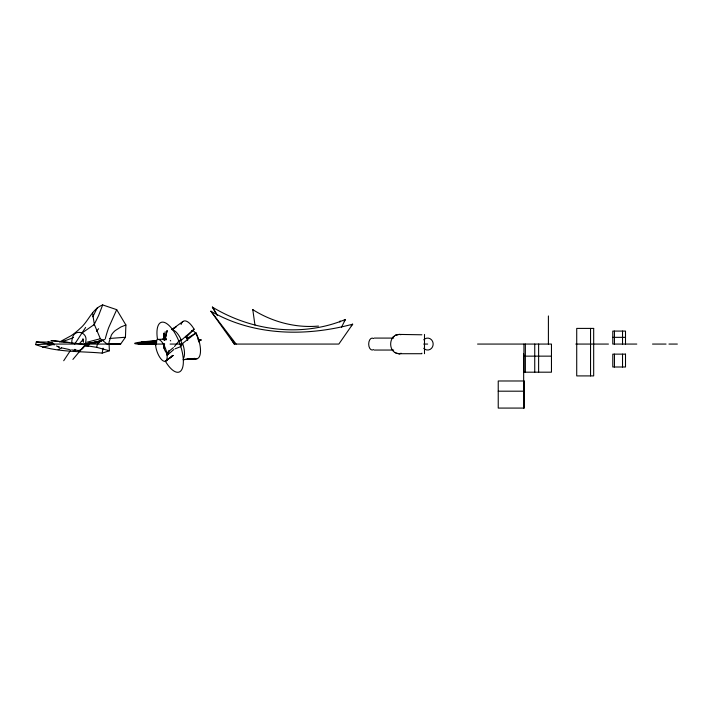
<?xml version="1.0" encoding="UTF-8"?>
<svg xmlns="http://www.w3.org/2000/svg" width="713" height="713" viewBox="0 0 713 713"><rect width="100%" height="100%" fill="white"/><g stroke="black" fill="none" stroke-linecap="round" stroke-linejoin="round"><path stroke-width="1.07" d="M524.394 391.187L524.394 380.983L498.235 380.983L498.235 408.077L524.394 408.077L524.394 391.187L498.235 391.187M92.512 312.615L94.339 324.442L100.346 338.728L107.511 344.317L120.657 344.014L125.443 337.258L125.889 324.994L116.7 309.665L102.672 304.923C91.754 309.157 88.528 321.536 79.936 328.595A67.637 66.755 21.7 0 1 71.086 335.734L59.464 342.026M125.889 324.994L120.934 326.964L115.203 330.6A67.343 33.056 23.9 0 0 111.388 335.039L109.009 342.204L109.383 350.778L96.79 347.356C96.549 342.873 101.201 340.457 104.918 339.486M164.186 344.548L163.945 347.757L163.919 344.424M164.507 340.27L165.158 331.714M421.909 353.167L421.802 353.71L398.941 353.71C387.605 353.229 388.059 334.237 399.44 334.424L421.882 334.789M52.254 342.204L36.354 341.91L35.65 344.584C56.639 352.454 80.088 351.144 102.164 353.104L103.109 348.149M340.119 320.948L339.851 322.044M82.646 340.154L82.993 338.853L83.573 342.24M165.077 339.86L167.127 330.502L164.926 340.056M318.488 326.073C295.565 328.149 272.17 321.893 252.785 309.638L254.96 325.057M82.779 339.941L82.975 339.219M102.672 304.923L98.644 315.458L93.973 324.994M97.271 307.847L92.815 316.786M341.456 327.338L345.395 319.469C302.062 337.481 252.099 331.144 212.385 307.098L217.447 315.627M116.7 309.665L108.643 327.722A98.18 46.924 89.8 0 0 105.31 338.613M165.425 361.304A26.417 10.294 70.1 0 0 180.647 371.099A26.417 10.294 70.1 0 0 180.799 346.589L182.626 343.434L196.066 332.9A19.982 7.79 70.1 0 1 200.46 352.24A19.982 7.79 70.1 0 1 194.23 358.327M63.707 360.742L71.033 349.62M74.696 344.067L85.676 327.392M344.192 321.287L345.395 319.469M352.668 324.192L338.835 344.067L234.319 344.067L210.888 311.189C253.65 336.046 305.904 336.723 352.668 324.192L351.161 325.716M187.555 337.632L186.868 338.568L196.066 332.9M174.471 346.5L178.829 341.099L181.352 340.19L194.105 329.183A19.982 7.79 70.1 0 0 181.093 324.486M72.904 359.414L84.33 345.769M96.478 331.278L98.617 328.711M82.066 341.064L82.485 340.564L80.043 342.73M73.591 351.571L75.373 349.771M194.105 329.183L186.093 337.231L186.922 336.812M173.856 349.495L167.092 355.279L166.682 352.57M173.411 347.632L166.771 352.997L167.733 353.496L167.805 354.735M94.339 324.442L81.434 333.426M182.84 321.554L171.886 329.531M165.755 361.019L169.935 357.801L165.363 361.233L173.036 355.555M173.125 355.484L169.284 358.274L172.546 355.965M171.869 329.593L175.995 326.991L172.386 329.263M58.145 349.691L61.345 347.953M155.782 343.809L146.281 343.639L148.126 342.81L141.593 342.632L141.406 342.008L156.717 342.017M146.29 343.639L148.152 342.81M175.122 348.791L180.799 346.589M54.072 344.165L42.45 347.436M102.164 353.104L109.383 350.778M100.346 338.728L86.745 342.285M103.082 340.092L90.649 343.416L101.504 340.761L85.569 343.844L100.168 341.509L87.476 343.764L89.606 343.693M397.774 334.566L396.945 334.789L399.538 334.424M60.837 341.794L66.345 340.217A66.977 55.872 -24.7 0 0 73.528 337.454M399.761 353.693L401.276 353.345L398.977 353.71L396.428 353.167M109.365 338.488L125.443 337.258M85.569 343.844L99.062 342.32L84.972 343.835M183.526 359.628L189.524 359.031L183.098 359.646M183.927 359.593L197.465 358.577L187.457 358.978L195.977 358.808M47.584 344.094L35.65 344.584M166.387 338.951L162.617 339.21L166.245 338.96M158.206 339.406L162.992 339.183M84.508 346.126L88.724 345.965M398.95 353.71L399.806 353.693M612.788 337.338L625.506 337.338M374.191 338.087L393.647 338.087M47.432 344.067L85.498 344.067M85.738 344.067L108.866 344.067M109.249 344.067L118.313 344.067M147.591 344.067L164.694 344.067M170.086 344.067L182.091 344.067M423.736 344.067L427.64 344.067M477.567 344.067L551.461 344.067L551.461 372.186L523.939 372.186L523.939 344.067M575.801 344.067L590.542 344.067M591.05 344.067L608.439 344.067M636.789 344.067L612.788 344.067L612.788 331.082L625.506 331.082L625.506 344.067M652.52 344.067L666.049 344.067M668.954 344.067L677.35 344.067M374.191 350.047L393.647 350.047M523.939 356.144L551.461 356.144M108.75 343.728L120.657 344.014M88.786 344.86L51.006 340.538L69.179 342.498M54.562 344.816L36.354 341.91M399.423 334.424L400.973 334.691M72.236 349.958L75.123 350.288M85.177 344.379L88.804 344.851M84.357 345.377L96.79 347.356M69.526 349.566L61.247 347.81M53.502 343.372L47.949 341.821M57.833 346.607L59.429 347.231L56.47 345.974M394.859 352.356L395.635 352.801M74.82 349.334C78.92 352.65 84.339 348.461 85.275 344.094A18.066 14.893 21 0 0 85.801 341.269C87.957 331.741 73.974 328.497 72.352 338.408A18.066 14.893 21 0 0 71.826 341.242L71.835 343.105M210.888 311.189L236.128 344.067M252.785 309.638L253.177 310.173M212.385 307.098L216.921 314.683M231.68 339.326L234.515 344.067M230.941 338.381L234.319 344.067M141.441 341.999L141.629 342.623M163.883 333.238L164.008 339.834M164.088 344.227L164.177 348.621M163.83 333.292L163.883 339.967M622.529 331.082L622.529 344.067M622.529 354.138L622.529 366.999M614.446 331.082L614.446 344.067M614.446 354.138L614.446 366.999M590.542 328.408L590.542 375.911M548.404 315.948L548.404 344.067M538.618 344.067L538.618 372.186M534.741 344.067L534.741 372.186M525.365 344.067L525.365 372.186M523.645 353.898L523.698 408.077M424.493 334.424L424.493 353.71M191.512 330.832A8.182 3.191 70.1 0 1 195.772 333.55A8.182 3.191 70.1 0 1 198.642 341.919M185.425 336.313A7.62 2.968 70.1 0 1 187.697 340.413M168.812 350.636A5.151 2.005 70.1 0 1 165.719 351.91A5.151 2.005 70.1 0 1 164.186 344.005M157.466 339.174A26.417 10.294 70.1 0 1 163.045 322.142A26.417 10.294 70.1 0 1 178.829 341.099M172.796 329.967A15.775 6.15 70.1 0 1 181.352 340.19M182.626 343.434A15.775 6.15 70.1 0 1 183.731 357.899M173.054 355.493A8.788 3.422 70.1 0 1 172.056 355.404M166.298 339.834A8.788 3.422 70.1 0 1 166.512 339.477M170.3 340.422A8.788 3.422 70.1 0 1 170.728 340.939M178.66 340.814A20.187 7.87 70.1 0 1 180.594 346.055M180.282 339.914A7.451 2.905 70.1 0 1 182.296 344.798M155.336 344.415A22.442 1.176 -3 0 1 156.299 342.392M155.398 343.933A30.454 1.595 -3 0 1 137.645 343.39A30.454 1.595 -3 0 1 155.719 341.01M198.205 339.388A33.449 1.756 -3 0 1 199.203 340.725M155.995 343.951A33.449 1.756 -3 0 1 134.65 343.39A33.449 1.756 -3 0 1 156.824 340.618M155.978 344.103A30.231 1.586 -3 0 1 137.885 343.559A30.231 1.586 -3 0 1 156.717 341.144M155.586 344.129A23.582 1.239 -3 0 1 156.129 341.99M154.471 344.067A22.326 1.168 -3 0 1 156.673 342.017M155.853 344.37A16.221 0.847 -3 0 1 155.256 343.327M423.745 339.834A5.98 5.517 -90 0 1 431.543 339.834A5.98 5.517 -90 0 1 431.543 348.292A5.98 5.517 -90 0 1 423.745 348.292M373.487 349.628A5.98 3.512 -90 0 1 368.692 344.067A5.98 3.512 -90 0 1 373.487 338.506M393.318 337.044L392.765 337.659L393.941 336.474L393.318 337.044M396.125 335.101L395.35 335.493L396.125 335.101M593.679 328.408L576.719 328.408L576.719 375.911L593.679 375.911L593.679 328.408M625.506 354.138L612.788 354.138L612.788 366.999L625.506 366.999L625.506 354.138M155.657 345.413A11.56 4.501 70.1 0 0 164.935 361.339A11.56 4.501 70.1 0 0 163.553 344.388A11.56 4.501 70.1 0 0 155.657 345.413"/></g></svg>
